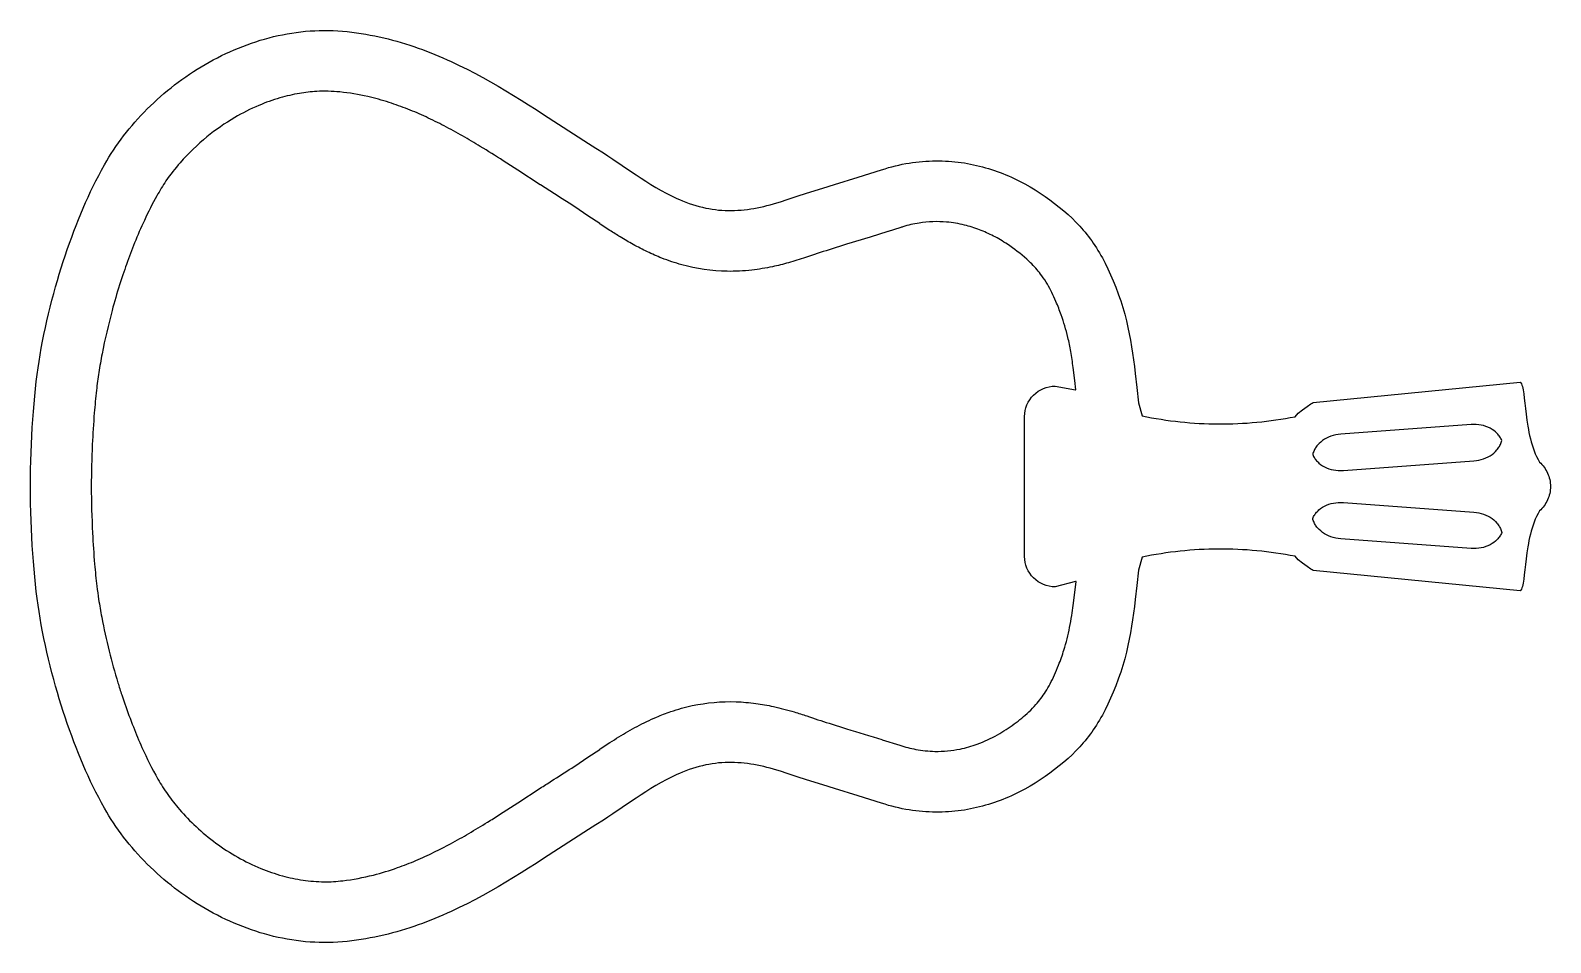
# Model space of a CAD drawing. Extents: x 0 to 500, y 0 to 300.
import ezdxf

# ---------------------------------------------------------------- set-up
doc = ezdxf.new("R2010")
doc.units = 0
doc.layers.add('Nível Padrão', color=18, linetype='CONTINUOUS')

msp = doc.modelspace()

# ---------------------------------------------------------------- linework, layer by layer
at = {"layer": 'Nível Padrão'}
for points in [[(500, 150), (499.97, 149.43), (499.91, 148.86), (499.82, 148.29), (499.71, 147.74), (499.57, 147.19), (499.4, 146.65), (499.2, 146.11), (498.98, 145.59), (498.74, 145.09), (498.47, 144.59), (498.17, 144.11), (497.86, 143.65), (497.52, 143.2), (497.15, 142.77), (496.77, 142.36), (496.36, 141.97), (495.86, 141.09), (495.4, 140.17), (494.97, 139.23), (494.58, 138.27), (494.23, 137.29), (493.9, 136.29), (493.61, 135.29), (493.34, 134.27), (493.09, 133.25), (492.87, 132.23), (492.68, 131.21), (492.5, 130.2), (492.19, 128.19), (491.94, 126.24), (491.73, 124.37), (491.54, 122.61), (491.36, 120.98), (491.17, 119.5), (491.07, 118.83), (490.96, 118.2), (490.84, 117.63), (490.71, 117.12), (490.56, 116.66), (490.4, 116.26), (490.22, 115.93), (490.03, 115.66), (421.9, 122.39), (421.62, 122.54), (421.18, 122.82), (419.92, 123.69), (418.41, 124.8), (416.92, 125.93), (415.94, 127.06), (414.38, 127.35), (412.81, 127.63), (411.25, 127.88), (409.68, 128.12), (408.11, 128.34), (406.54, 128.53), (404.97, 128.71), (403.39, 128.87), (401.82, 129), (400.24, 129.12), (398.67, 129.22), (397.09, 129.3), (395.51, 129.36), (393.93, 129.4), (392.35, 129.42), (390.78, 129.42), (389.2, 129.4), (387.62, 129.36), (386.04, 129.3), (384.46, 129.23), (382.89, 129.13), (381.31, 129.01), (379.74, 128.88), (378.16, 128.72), (376.59, 128.54), (375.02, 128.35), (373.45, 128.13), (371.89, 127.9), (370.32, 127.65), (368.76, 127.37), (367.2, 127.08), (365.64, 126.77), (364.51, 122.53), (364.5, 122.52), (363.91, 117.49), (363.37, 112.79), (363.1, 110.53), (362.82, 108.33), (362.52, 106.16), (362.19, 104.02), (361.84, 101.9), (361.44, 99.78), (361, 97.66), (360.5, 95.53), (359.94, 93.37), (359.31, 91.18), (358.96, 90.07), (358.6, 88.94), (358.22, 87.8), (357.81, 86.65), (356.99, 84.45), (356.15, 82.34), (355.3, 80.33), (354.42, 78.41), (353.51, 76.58), (353.05, 75.69), (352.58, 74.82), (352.1, 73.98), (351.62, 73.14), (351.13, 72.33), (350.62, 71.53), (350.12, 70.75), (349.6, 69.99), (349.07, 69.24), (348.54, 68.5), (347.99, 67.78), (347.43, 67.07), (346.87, 66.38), (346.29, 65.69), (345.71, 65.02), (345.11, 64.35), (343.88, 63.06), (342.6, 61.8), (341.28, 60.56), (339.85, 59.31), (338.39, 58.08), (336.88, 56.88), (335.34, 55.72), (333.76, 54.59), (332.15, 53.5), (330.5, 52.45), (328.81, 51.44), (327.09, 50.48), (325.34, 49.56), (323.55, 48.69), (322.65, 48.27), (321.74, 47.87), (320.82, 47.48), (319.89, 47.1), (318.95, 46.74), (318.01, 46.4), (317.06, 46.06), (316.1, 45.74), (315.14, 45.44), (314.17, 45.15), (313.19, 44.88), (312.2, 44.63), (311.21, 44.39), (310.21, 44.17), (309.21, 43.96), (308.2, 43.77), (307.18, 43.6), (306.15, 43.45), (305.12, 43.31), (304.09, 43.19), (303.05, 43.09), (302, 43.01), (300.94, 42.95), (299.88, 42.91), (298.82, 42.89), (297.75, 42.89), (296.67, 42.91), (295.59, 42.95), (294.5, 43.01), (293.41, 43.09), (292.31, 43.19), (291.21, 43.32), (290.1, 43.46), (288.99, 43.63), (287.88, 43.82), (286.75, 44.04), (285.63, 44.28), (284.5, 44.54), (283.37, 44.82), (282.23, 45.13), (281.09, 45.47), (279.94, 45.82), (276.09, 47.05), (272.23, 48.25), (264.47, 50.63), (260.59, 51.83), (256.69, 53.05), (252.8, 54.3), (248.91, 55.6), (246.66, 56.34), (245.55, 56.68), (244.45, 57.01), (243.35, 57.31), (242.26, 57.6), (241.18, 57.86), (240.11, 58.1), (239.04, 58.32), (237.97, 58.52), (236.91, 58.7), (235.85, 58.85), (234.79, 58.98), (233.74, 59.08), (232.68, 59.16), (231.63, 59.21), (230.58, 59.23), (229.53, 59.23), (228.48, 59.2), (227.42, 59.15), (226.37, 59.06), (225.31, 58.94), (224.25, 58.8), (223.18, 58.62), (222.11, 58.41), (221.03, 58.17), (219.95, 57.9), (218.86, 57.59), (217.77, 57.25), (216.67, 56.88), (215.56, 56.47), (214.44, 56.03), (213.53, 55.65), (212.63, 55.25), (211.74, 54.84), (210.85, 54.41), (209.12, 53.53), (207.41, 52.6), (205.73, 51.64), (204.08, 50.65), (202.46, 49.63), (200.85, 48.59), (199.27, 47.54), (197.7, 46.48), (194.59, 44.37), (191.51, 42.29), (189.97, 41.28), (188.44, 40.3), (185.97, 38.74), (183.51, 37.17), (178.6, 33.99), (173.69, 30.79), (168.78, 27.6), (166.31, 26.01), (163.84, 24.44), (161.36, 22.89), (158.87, 21.36), (156.36, 19.85), (153.85, 18.36), (151.31, 16.91), (148.76, 15.49), (146.19, 14.11), (143.6, 12.77), (140.99, 11.48), (138.36, 10.24), (137.03, 9.63), (135.69, 9.04), (134.35, 8.47), (133, 7.91), (131.65, 7.36), (130.28, 6.83), (128.91, 6.31), (127.53, 5.81), (126.14, 5.33), (124.75, 4.86), (123.34, 4.42), (121.93, 3.99), (120.51, 3.57), (119.08, 3.18), (117.64, 2.81), (116.19, 2.45), (114.73, 2.12), (113.26, 1.81), (111.78, 1.51), (110.28, 1.24), (108.78, 0.99), (107.27, 0.77), (105.75, 0.56), (104.21, 0.38), (102.68, 0.23), (101.14, 0.12), (99.61, 0.04), (98.08, 0), (96.55, -0.01), (95.03, 0.02), (93.5, 0.08), (91.98, 0.17), (90.47, 0.29), (88.95, 0.45), (87.44, 0.64), (85.94, 0.86), (84.44, 1.12), (82.95, 1.4), (81.46, 1.71), (79.98, 2.05), (78.51, 2.42), (77.04, 2.82), (75.59, 3.25), (74.13, 3.71), (72.69, 4.19), (71.26, 4.7), (69.84, 5.24), (68.42, 5.8), (67.02, 6.38), (65.62, 7), (64.24, 7.63), (62.87, 8.29), (61.51, 8.98), (60.16, 9.68), (58.83, 10.41), (57.5, 11.17), (56.19, 11.94), (54.9, 12.73), (53.62, 13.55), (52.35, 14.39), (51.1, 15.24), (49.86, 16.12), (48.64, 17.01), (47.43, 17.92), (46.25, 18.85), (45.07, 19.8), (43.92, 20.77), (42.78, 21.75), (41.66, 22.75), (40.56, 23.76), (39.48, 24.79), (38.42, 25.83), (37.38, 26.89), (36.36, 27.96), (35.36, 29.05), (34.38, 30.14), (33.42, 31.26), (32.48, 32.38), (31.57, 33.51), (30.67, 34.66), (29.8, 35.81), (28.96, 36.98), (28.14, 38.15), (27.34, 39.34), (26.56, 40.53), (25.81, 41.73), (25.09, 42.94), (24.39, 44.16), (23.42, 45.92), (22.48, 47.68), (21.57, 49.45), (20.68, 51.23), (19.82, 53.02), (18.98, 54.83), (18.16, 56.64), (17.36, 58.48), (16.57, 60.34), (15.81, 62.21), (15.05, 64.12), (14.31, 66.05), (13.58, 68.01), (12.86, 70), (12.14, 72.03), (11.43, 74.09), (10.78, 76.04), (10.14, 78.06), (9.5, 80.12), (8.88, 82.23), (8.26, 84.38), (7.66, 86.56), (7.08, 88.77), (6.51, 91), (5.97, 93.24), (5.44, 95.5), (4.94, 97.75), (4.46, 100.01), (4.01, 102.25), (3.59, 104.48), (3.19, 106.68), (2.83, 108.86), (2.51, 110.97), (2.2, 113.18), (1.92, 115.47), (1.66, 117.83), (1.41, 120.27), (1.19, 122.78), (0.98, 125.34), (0.8, 127.95), (0.63, 130.61), (0.48, 133.32), (0.35, 136.05), (0.24, 138.81), (0.15, 141.59), (0.08, 144.39), (0.03, 147.19), (0, 150), (0.03, 152.81), (0.08, 155.61), (0.15, 158.41), (0.24, 161.19), (0.35, 163.95), (0.48, 166.68), (0.63, 169.39), (0.8, 172.05), (0.98, 174.66), (1.19, 177.22), (1.41, 179.73), (1.66, 182.17), (1.92, 184.53), (2.2, 186.82), (2.51, 189.03), (2.83, 191.14), (3.19, 193.32), (3.59, 195.52), (4.01, 197.75), (4.46, 199.99), (4.94, 202.25), (5.44, 204.5), (5.97, 206.76), (6.51, 209), (7.08, 211.23), (7.66, 213.44), (8.26, 215.62), (8.88, 217.77), (9.5, 219.88), (10.14, 221.94), (10.78, 223.96), (11.43, 225.91), (12.14, 227.97), (12.86, 230), (13.58, 231.99), (14.31, 233.95), (15.05, 235.88), (15.81, 237.79), (16.57, 239.66), (17.36, 241.52), (18.16, 243.36), (18.98, 245.17), (19.82, 246.98), (20.68, 248.77), (21.57, 250.55), (22.48, 252.32), (23.42, 254.08), (24.39, 255.84), (25.09, 257.06), (25.81, 258.27), (26.56, 259.47), (27.34, 260.66), (28.14, 261.85), (28.96, 263.02), (29.8, 264.19), (30.67, 265.34), (31.57, 266.49), (32.48, 267.62), (33.42, 268.74), (34.38, 269.86), (35.36, 270.95), (36.36, 272.04), (37.38, 273.11), (38.42, 274.17), (39.48, 275.21), (40.56, 276.24), (41.66, 277.25), (42.78, 278.25), (43.92, 279.23), (45.07, 280.2), (46.25, 281.15), (47.43, 282.08), (48.64, 282.99), (49.86, 283.88), (51.1, 284.76), (52.35, 285.61), (53.62, 286.45), (54.9, 287.27), (56.19, 288.06), (57.5, 288.83), (58.83, 289.59), (60.16, 290.32), (61.51, 291.02), (62.87, 291.71), (64.24, 292.37), (65.62, 293), (67.02, 293.62), (68.42, 294.2), (69.84, 294.76), (71.26, 295.3), (72.69, 295.81), (74.13, 296.29), (75.59, 296.75), (77.04, 297.18), (78.51, 297.58), (79.98, 297.95), (81.46, 298.29), (82.95, 298.6), (84.44, 298.88), (85.94, 299.14), (87.44, 299.36), (88.95, 299.55), (90.47, 299.71), (91.98, 299.83), (93.5, 299.92), (95.03, 299.98), (96.55, 300.01), (98.08, 300), (99.61, 299.96), (101.14, 299.88), (102.68, 299.77), (104.21, 299.62), (105.75, 299.44), (107.27, 299.23), (108.78, 299.01), (110.28, 298.76), (111.78, 298.49), (113.26, 298.19), (114.73, 297.88), (116.19, 297.55), (117.64, 297.19), (119.08, 296.82), (120.51, 296.43), (121.93, 296.01), (123.34, 295.58), (124.75, 295.14), (126.14, 294.67), (127.53, 294.19), (128.91, 293.69), (130.28, 293.17), (131.65, 292.64), (133, 292.09), (134.35, 291.53), (135.69, 290.96), (137.03, 290.37), (138.36, 289.76), (140.99, 288.52), (143.6, 287.23), (146.19, 285.89), (148.76, 284.51), (151.31, 283.09), (153.85, 281.64), (156.36, 280.15), (158.87, 278.64), (161.36, 277.11), (163.84, 275.56), (166.31, 273.99), (168.78, 272.4), (173.69, 269.21), (178.6, 266.01), (183.51, 262.83), (185.97, 261.26), (188.44, 259.7), (189.97, 258.72), (191.51, 257.71), (194.59, 255.63), (197.7, 253.52), (199.27, 252.46), (200.85, 251.41), (202.46, 250.37), (204.08, 249.35), (205.73, 248.36), (207.41, 247.4), (209.12, 246.47), (210.85, 245.59), (211.74, 245.16), (212.63, 244.75), (213.53, 244.35), (214.44, 243.97), (215.56, 243.53), (216.67, 243.12), (217.77, 242.75), (218.86, 242.41), (219.95, 242.1), (221.03, 241.83), (222.11, 241.59), (223.18, 241.38), (224.25, 241.2), (225.31, 241.06), (226.37, 240.94), (227.42, 240.85), (228.48, 240.8), (229.53, 240.77), (230.58, 240.77), (231.63, 240.79), (232.68, 240.84), (233.74, 240.92), (234.79, 241.02), (235.85, 241.15), (236.91, 241.3), (237.97, 241.48), (239.04, 241.68), (240.11, 241.9), (241.18, 242.14), (242.26, 242.4), (243.35, 242.69), (244.45, 242.99), (245.55, 243.32), (246.66, 243.66), (248.91, 244.4), (252.8, 245.7), (256.69, 246.95), (260.59, 248.17), (264.47, 249.37), (272.23, 251.75), (276.09, 252.95), (279.94, 254.18), (281.09, 254.53), (282.23, 254.87), (283.37, 255.18), (284.5, 255.46), (285.63, 255.72), (286.75, 255.96), (287.88, 256.18), (288.99, 256.37), (290.1, 256.54), (291.21, 256.68), (292.31, 256.81), (293.41, 256.91), (294.5, 256.99), (295.59, 257.05), (296.67, 257.09), (297.75, 257.11), (298.82, 257.11), (299.88, 257.09), (300.94, 257.05), (302, 256.99), (303.05, 256.91), (304.09, 256.81), (305.12, 256.69), (306.15, 256.55), (307.18, 256.4), (308.2, 256.23), (309.21, 256.04), (310.21, 255.83), (311.21, 255.61), (312.2, 255.37), (313.19, 255.12), (314.17, 254.85), (315.14, 254.56), (316.1, 254.26), (317.06, 253.94), (318.01, 253.6), (318.95, 253.26), (319.89, 252.9), (320.82, 252.52), (321.74, 252.13), (322.65, 251.73), (323.55, 251.31), (325.34, 250.44), (327.09, 249.52), (328.81, 248.56), (330.5, 247.55), (332.15, 246.5), (333.76, 245.41), (335.34, 244.28), (336.88, 243.12), (338.39, 241.92), (339.85, 240.69), (341.28, 239.44), (342.6, 238.2), (343.88, 236.94), (345.11, 235.65), (345.71, 234.98), (346.29, 234.31), (346.87, 233.62), (347.43, 232.93), (347.99, 232.22), (348.54, 231.5), (349.07, 230.76), (349.6, 230.01), (350.12, 229.25), (350.62, 228.47), (351.13, 227.67), (351.62, 226.86), (352.1, 226.02), (352.58, 225.18), (353.05, 224.31), (353.51, 223.42), (354.42, 221.59), (355.3, 219.67), (356.15, 217.66), (356.99, 215.55), (357.81, 213.35), (358.22, 212.2), (358.6, 211.06), (358.96, 209.93), (359.31, 208.82), (359.94, 206.63), (360.5, 204.47), (361, 202.34), (361.44, 200.22), (361.84, 198.1), (362.19, 195.98), (362.52, 193.84), (362.82, 191.67), (363.1, 189.47), (363.37, 187.21), (363.91, 182.51), (364.5, 177.48), (364.51, 177.47), (365.64, 173.23), (367.2, 172.92), (368.76, 172.63), (370.32, 172.35), (371.89, 172.1), (373.45, 171.87), (375.02, 171.65), (376.59, 171.46), (378.16, 171.28), (379.74, 171.12), (381.31, 170.99), (382.89, 170.87), (384.46, 170.77), (386.04, 170.7), (387.62, 170.64), (389.2, 170.6), (390.78, 170.58), (392.35, 170.58), (393.93, 170.6), (395.51, 170.64), (397.09, 170.7), (398.67, 170.78), (400.24, 170.88), (401.82, 171), (403.39, 171.13), (404.97, 171.29), (406.54, 171.47), (408.11, 171.66), (409.68, 171.88), (411.25, 172.12), (412.81, 172.37), (414.38, 172.65), (415.94, 172.94), (416.92, 174.07), (418.41, 175.2), (419.92, 176.31), (421.18, 177.18), (421.62, 177.46), (421.9, 177.61), (490.03, 184.34), (490.22, 184.07), (490.4, 183.74), (490.56, 183.34), (490.71, 182.88), (490.84, 182.37), (490.96, 181.8), (491.07, 181.17), (491.17, 180.5), (491.36, 179.02), (491.54, 177.39), (491.73, 175.63), (491.94, 173.76), (492.19, 171.81), (492.5, 169.8), (492.68, 168.79), (492.87, 167.77), (493.09, 166.75), (493.34, 165.73), (493.61, 164.71), (493.9, 163.71), (494.23, 162.71), (494.58, 161.73), (494.97, 160.77), (495.4, 159.83), (495.86, 158.91), (496.36, 158.03), (496.77, 157.64), (497.15, 157.23), (497.52, 156.8), (497.86, 156.35), (498.17, 155.89), (498.47, 155.41), (498.74, 154.91), (498.98, 154.41), (499.2, 153.89), (499.4, 153.35), (499.57, 152.81), (499.71, 152.26), (499.82, 151.71), (499.91, 151.14), (499.97, 150.57), (500, 150)], [(421.76, 160.52), (421.9, 160.2), (422.06, 159.89), (422.23, 159.59), (422.41, 159.29), (422.61, 159.01), (422.82, 158.73), (423.05, 158.46), (423.29, 158.2), (423.54, 157.95), (423.81, 157.71), (424.37, 157.25), (424.98, 156.84), (425.63, 156.47), (426.32, 156.14), (427.04, 155.86), (427.79, 155.63), (428.56, 155.45), (429.36, 155.32), (430.18, 155.24), (431.01, 155.22), (431.86, 155.25), (474.74, 158.43), (475.59, 158.52), (476.41, 158.66), (477.21, 158.86), (477.98, 159.11), (478.72, 159.4), (479.43, 159.74), (480.1, 160.13), (480.73, 160.55), (481.31, 161.01), (481.86, 161.51), (482.35, 162.04), (482.57, 162.32), (482.79, 162.6), (482.99, 162.9), (483.17, 163.2), (483.34, 163.5), (483.5, 163.82), (483.64, 164.13), (483.76, 164.46), (483.87, 164.79), (483.96, 165.12), (483.82, 165.44), (483.66, 165.75), (483.49, 166.06), (483.31, 166.35), (483.11, 166.64), (482.9, 166.92), (482.67, 167.19), (482.43, 167.45), (482.18, 167.7), (481.91, 167.94), (481.35, 168.39), (480.74, 168.8), (480.09, 169.17), (479.4, 169.5), (478.68, 169.78), (477.93, 170.01), (477.16, 170.2), (476.36, 170.33), (475.54, 170.4), (474.71, 170.43), (473.86, 170.39), (430.97, 167.22), (430.13, 167.13), (429.31, 166.98), (428.51, 166.78), (427.74, 166.54), (427, 166.24), (426.29, 165.9), (425.62, 165.52), (424.99, 165.09), (424.4, 164.63), (423.86, 164.13), (423.37, 163.6), (423.14, 163.33), (422.93, 163.04), (422.73, 162.75), (422.55, 162.45), (422.38, 162.14), (422.22, 161.83), (422.08, 161.51), (421.96, 161.18), (421.85, 160.85), (421.76, 160.52)], [(421.76, 139.48), (421.9, 139.8), (422.06, 140.11), (422.23, 140.41), (422.41, 140.71), (422.61, 140.99), (422.82, 141.27), (423.05, 141.54), (423.29, 141.8), (423.54, 142.05), (423.81, 142.29), (424.37, 142.75), (424.98, 143.16), (425.63, 143.53), (426.32, 143.86), (427.04, 144.14), (427.79, 144.37), (428.56, 144.55), (429.36, 144.68), (430.18, 144.76), (431.01, 144.78), (431.86, 144.75), (474.74, 141.57), (475.59, 141.48), (476.41, 141.34), (477.21, 141.14), (477.98, 140.89), (478.72, 140.6), (479.43, 140.26), (480.1, 139.87), (480.73, 139.45), (481.31, 138.99), (481.86, 138.49), (482.35, 137.96), (482.57, 137.68), (482.79, 137.4), (482.99, 137.1), (483.17, 136.8), (483.34, 136.5), (483.5, 136.18), (483.64, 135.87), (483.76, 135.54), (483.87, 135.21), (483.96, 134.88), (483.82, 134.56), (483.66, 134.25), (483.49, 133.94), (483.31, 133.65), (483.11, 133.36), (482.9, 133.08), (482.67, 132.81), (482.43, 132.55), (482.18, 132.3), (481.91, 132.06), (481.35, 131.61), (480.74, 131.2), (480.09, 130.83), (479.4, 130.5), (478.68, 130.22), (477.93, 129.99), (477.16, 129.8), (476.36, 129.67), (475.54, 129.6), (474.71, 129.57), (473.86, 129.61), (430.97, 132.78), (430.13, 132.87), (429.31, 133.02), (428.51, 133.22), (427.74, 133.46), (427, 133.76), (426.29, 134.1), (425.62, 134.48), (424.99, 134.91), (424.4, 135.37), (423.86, 135.87), (423.37, 136.4), (423.14, 136.67), (422.93, 136.96), (422.73, 137.25), (422.55, 137.55), (422.38, 137.86), (422.22, 138.17), (422.08, 138.49), (421.96, 138.82), (421.85, 139.15), (421.76, 139.48)]]:
    msp.add_lwpolyline(points, close=True, dxfattribs=at)
msp.add_lwpolyline([(41.93, 53.77, 0.025174), (45.15, 48.72, 0.023769), (49.02, 43.78, 0.027726), (54.47, 38.14, 0.058339), (68.19, 28.09, 0.030695), (75.74, 24.41, 0.030186), (82.87, 21.96, 0.030883), (89.67, 20.53, 0.034015), (96.57, 19.99, 0.032254), (102.73, 20.34, 0.032387), (112.81, 22.22, 0.023312), (120.78, 24.64, 0.015596), (126.82, 27, 0.013007), (132.69, 29.68, 0.010193), (138.17, 32.5, 0.008983), (144.23, 35.91, 0.006592), (150.35, 39.6, 0.003048), (154.3, 42.07), (160.36, 45.98), (167.67, 50.74), (167.69, 50.76, -0.000274), (171.39, 53.16, -0.003255), (178.06, 57.4), (180.47, 58.97), (183.38, 60.93), (187.24, 63.55, -0.003126), (187.44, 63.69), (190.62, 65.79, -0.006947), (193.56, 67.65, -0.016117), (199.56, 71.1, -0.02115), (205.94, 74.15, -0.018513), (210.66, 75.97, -0.029308), (217.71, 77.92, -0.061132), (232.11, 79.2, -0.025402), (238.59, 78.66, -0.020057), (244.39, 77.64, -0.019663), (251.24, 75.86, -0.009423), (255.36, 74.53, 0.005261), (262.69, 72.13), (268.44, 70.33, -0.000579), (280.05, 66.77), (280.19, 66.72), (285.97, 64.89, 0.03185), (291.18, 63.55, 0.042096), (297.52, 62.89, 0.055549), (305.75, 63.66, 0.036515), (311.44, 65.29, 0.04004), (318.1, 68.35, 0.031683), (323.6, 71.92, 0.028058), (328.39, 75.88, 0.023434), (330.72, 78.27, 0.040521), (333.88, 82.47, 0.019497), (335.42, 85.14, 0.015742), (336.82, 88.01, 0.013212), (338.17, 91.24, 0.017112), (339.93, 96.21, 0.027328), (341.81, 103.64, 0.010921), (342.51, 107.61, 0.005854), (342.98, 110.86), (343.51, 115.16), (343.92, 118.74), (343.72, 118.74), (337.01, 117, -0.414214), (327.01, 127), (327.01, 173, -0.414214), (337.01, 183), (343.72, 181.84), (343.85, 181.84), (343.51, 184.84), (342.98, 189.14, 0.010253), (342.18, 194.39, 0.014686), (341.23, 199.06, 0.027732), (339.03, 206.46, 0.015483), (337.31, 210.88, 0.014313), (335.97, 213.8, 0.017715), (334.5, 216.51, 0.024124), (332.66, 219.32, 0.03903), (329.36, 223.18, 0.01458), (327.7, 224.75, 0.036598), (321.33, 229.68, 0.026581), (316.75, 232.37, 0.027646), (312.17, 234.44, 0.031331), (307.23, 236, 0.039308), (301.35, 236.98, 0.061084), (292.28, 236.64, 0.033375), (286.96, 235.42, 0.005071), (286.01, 235.12), (282.16, 233.89), (282.01, 233.85), (276.21, 232.05), (276.16, 232.03), (268.44, 229.67), (262.69, 227.87, 0.005437), (254.96, 225.33, -0.013544), (249.29, 223.58, -0.015474), (244.08, 222.29, -0.023857), (237.27, 221.18, -0.03239), (229.16, 220.77, -0.063641), (214.26, 222.92, -0.02703), (207.67, 225.13, -0.016736), (202.93, 227.2, -0.014709), (198.27, 229.6, -0.011454), (194.01, 232.07, -0.007915), (190.62, 234.21), (187.44, 236.31, -0.003126), (187.24, 236.45), (183.38, 239.07), (180.47, 241.03), (178.03, 242.62), (174.04, 245.14), (173.88, 245.24), (167.74, 249.21), (167.67, 249.26), (160.35, 254.03), (155.5, 257.16, 0.005777), (147.97, 261.87, 0.00681), (142.17, 265.28, 0.009423), (136.11, 268.59, 0.011745), (130.12, 271.54, 0.013966), (124.17, 274.09, 0.016807), (117.96, 276.31, 0.021209), (110.96, 278.23, 0.029801), (101.79, 279.76, 0.039919), (94.16, 279.93, 0.027597), (88.51, 279.29, 0.02937), (82.08, 277.81, 0.029767), (75.13, 275.33, 0.032641), (67.19, 271.33, 0.03811), (58.07, 264.99, 0.042393), (49.26, 256.49, 0.028859), (44.59, 250.49, 0.024091), (41.59, 245.61, 0.017828), (37.48, 237.54, 0.013776), (34.27, 230.09, 0.009546), (31.62, 223.07, 0.003786), (30.4, 219.57), (29.33, 216.32, 0.011263), (26.88, 207.89, 0.017098), (23.58, 193.63, 0.009071), (22.51, 187.53, 0.010473), (21.72, 181.64, 0.008607), (21.01, 174.21, 0.008581), (20.36, 163.79, 0.009138), (20, 150, 0.010315), (20.44, 134.68, 0.008701), (21.12, 124.45, 0.008777), (21.86, 117.17, 0.007576), (22.44, 112.9, 0.009221), (23.46, 107.02, 0.013603), (25.91, 95.88, 0.013048), (28.77, 85.48, 0.006448), (30.06, 81.45), (31.05, 78.55, 0.009763), (33.87, 70.91, 0.011808), (36.7, 64.16, 0.02286), (41.93, 53.77)], format="xyb", close=True, dxfattribs=at)

doc.saveas('drawing.dxf')
